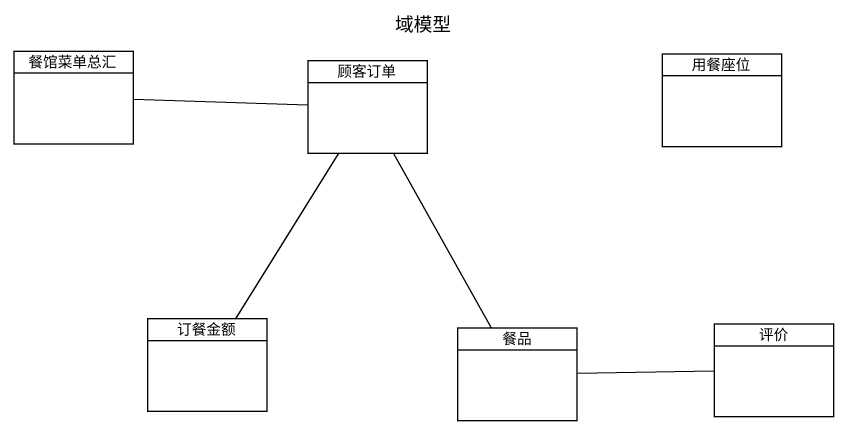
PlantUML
@startuml
title 域模型
hide circle
hide empty members
class 餐馆菜单总汇
class 用餐座位
class 顾客订单
class 订餐金额
class 餐品
class 评价
顾客订单 -left- 餐馆菜单总汇
订餐金额 -up- 顾客订单
餐品 -up- 顾客订单
评价 -left- 餐品
@enduml
